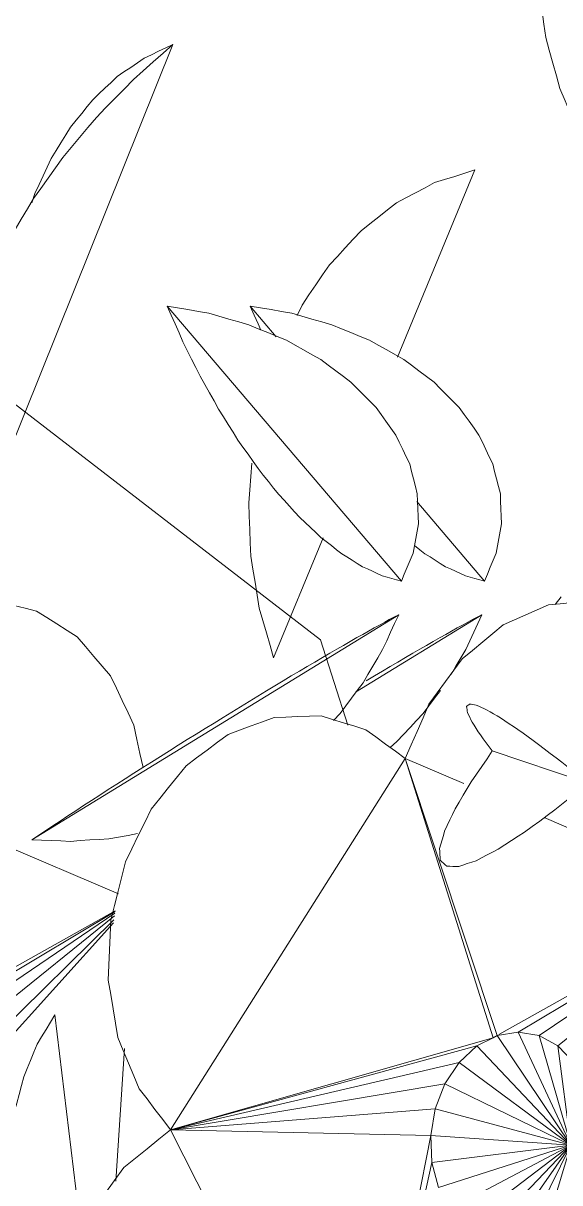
# Model space of a CAD drawing. Header units: metres. Extents: x 10.2 to 20.8, y -0.2 to 6.6.
# Drawn here: x 14.3964 to 14.4508, y 0.7687 to 0.8862 of the extents above; entities that cross this region are included whole.
import ezdxf

# ---------------------------------------------------------------- set-up
doc = ezdxf.new("R2010")
doc.units = ezdxf.units.M
doc.layers.add('Importações nas famílias', color=250, linetype='Continuous', lineweight=5)
doc.layers.add('Vegetação', color=7, linetype='Continuous', lineweight=5)

# ---------------------------------------------------------------- blocks, each defined once
blk = doc.blocks.new('Planta_pergolado_12200 - plantas pergolado_skp_Component_12-V2783-Corte 3')
at = {"layer": 'Importações nas famílias'}
blk.add_line((14.82437, 0.37067), (14.82811, 0.42596), dxfattribs=at)
at = {"layer": 'Importações nas famílias', "flags": 128}
for points in [[(14.82811, 0.42596), (14.82716, 0.4252), (14.82622, 0.42444), (14.82528, 0.42368), (14.82434, 0.42292)], [(14.82913, 0.42208), (14.82887, 0.42305), (14.82862, 0.42402), (14.82836, 0.42499), (14.82811, 0.42596)], [(14.82434, 0.42292), (14.82352, 0.422), (14.8227, 0.42108), (14.82188, 0.42016), (14.82106, 0.41924)], [(14.82992, 0.41791), (14.82972, 0.41895), (14.82952, 0.41999), (14.82933, 0.42104), (14.82913, 0.42208)], [(14.82106, 0.41924), (14.82038, 0.41818), (14.8197, 0.41712), (14.81901, 0.41607), (14.81833, 0.41501)], [(14.83047, 0.41347), (14.83033, 0.41458), (14.83019, 0.41569), (14.83006, 0.4168), (14.82992, 0.41791)], [(14.81833, 0.41501), (14.81781, 0.41384), (14.81728, 0.41267), (14.81676, 0.4115), (14.81623, 0.41032)], [(14.83076, 0.40883), (14.83069, 0.40999), (14.83061, 0.41115), (14.83054, 0.41231), (14.83047, 0.41347)], [(14.81623, 0.41032), (14.81588, 0.40907), (14.81552, 0.40781), (14.81516, 0.40655), (14.81481, 0.4053)], [(14.83081, 0.40404), (14.8308, 0.40524), (14.83079, 0.40644), (14.83078, 0.40764), (14.83076, 0.40883)], [(14.81481, 0.4053), (14.81463, 0.40398), (14.81445, 0.40267), (14.81427, 0.40135), (14.81409, 0.40004)], [(14.8306, 0.39914), (14.83065, 0.40037), (14.83071, 0.40159), (14.83076, 0.40282), (14.83081, 0.40404)], [(14.81409, 0.40004), (14.81409, 0.3987), (14.81409, 0.39736), (14.81409, 0.39602), (14.81409, 0.39468)], [(14.83014, 0.3942), (14.83026, 0.39544), (14.83037, 0.39667), (14.83049, 0.39791), (14.8306, 0.39914)], [(14.81409, 0.39468), (14.81427, 0.39335), (14.81445, 0.39201), (14.81463, 0.39068), (14.81482, 0.38935)], [(14.82944, 0.38926), (14.82962, 0.3905), (14.82979, 0.39173), (14.82997, 0.39297), (14.83014, 0.3942)], [(14.81482, 0.38935), (14.81517, 0.38805), (14.81553, 0.38675), (14.81589, 0.38546), (14.81625, 0.38416)], [(14.8285, 0.38439), (14.82873, 0.38561), (14.82897, 0.38683), (14.82921, 0.38804), (14.82944, 0.38926)], [(14.82733, 0.37963), (14.82762, 0.38082), (14.82792, 0.38201), (14.82821, 0.3832), (14.8285, 0.38439)], [(14.81625, 0.38416), (14.81677, 0.38293), (14.8173, 0.3817), (14.81783, 0.38047), (14.81835, 0.37924)], [(14.82595, 0.37504), (14.82629, 0.37619), (14.82664, 0.37733), (14.82699, 0.37848), (14.82733, 0.37963)], [(14.81835, 0.37924), (14.81903, 0.37811), (14.81972, 0.37698), (14.8204, 0.37584), (14.82108, 0.37471)], [(14.82437, 0.37067), (14.82476, 0.37176), (14.82516, 0.37286), (14.82555, 0.37395), (14.82595, 0.37504)], [(14.82108, 0.37471), (14.8219, 0.3737), (14.82272, 0.37269), (14.82355, 0.37168), (14.82437, 0.37067)]]:
    blk.add_lwpolyline(points, dxfattribs=at)
blk = doc.blocks.new('Planta_pergolado_12200 - plantas pergolado_skp_Component_16-V3295-Corte 3')
blk.add_blockref('Planta_pergolado_12200 - plantas pergolado_skp_Component_12-V2783-Corte 3', (-0.3654, 0.49541))
blk = doc.blocks.new('Planta_pergolado_12200 - plantas pergolado_skp_Component_12-V2794-Corte 3')
at = {"layer": 'Importações nas famílias'}
blk.add_line((14.81911, 0.31376), (14.80939, 0.31703), dxfattribs=at)
at = {"layer": 'Importações nas famílias', "flags": 128}
for points in [[(14.80708, 0.32179), (14.80701, 0.32172), (14.80694, 0.32166), (14.80686, 0.3216), (14.80679, 0.32154)], [(14.80679, 0.32154), (14.80681, 0.32138), (14.80683, 0.32123), (14.80685, 0.32108), (14.80687, 0.32093)], [(14.80687, 0.32093), (14.80699, 0.32068), (14.8071, 0.32044), (14.80722, 0.3202), (14.80734, 0.31996)], [(14.80776, 0.32168), (14.80759, 0.3217), (14.80742, 0.32173), (14.80725, 0.32176), (14.80708, 0.32179)], [(14.80882, 0.32121), (14.80855, 0.32132), (14.80829, 0.32144), (14.80803, 0.32156), (14.80776, 0.32168)], [(14.81023, 0.32038), (14.80987, 0.32059), (14.80952, 0.32079), (14.80917, 0.321), (14.80882, 0.32121)], [(14.80734, 0.31996), (14.80755, 0.31964), (14.80776, 0.31931), (14.80797, 0.31898), (14.80818, 0.31866)], [(14.81198, 0.31921), (14.81155, 0.3195), (14.81111, 0.31979), (14.81067, 0.32009), (14.81023, 0.32038)], [(14.80818, 0.31866), (14.80848, 0.31825), (14.80878, 0.31784), (14.80909, 0.31744), (14.80939, 0.31703)], [(14.81407, 0.3177), (14.81355, 0.31808), (14.81303, 0.31845), (14.81251, 0.31883), (14.81198, 0.31921)], [(14.81645, 0.31588), (14.81586, 0.31633), (14.81526, 0.31679), (14.81466, 0.31725), (14.81407, 0.3177)], [(14.80939, 0.31703), (14.80886, 0.31625), (14.80833, 0.31546), (14.80779, 0.31468), (14.80726, 0.3139)], [(14.81911, 0.31376), (14.81845, 0.31429), (14.81778, 0.31482), (14.81712, 0.31535), (14.81645, 0.31588)], [(14.80726, 0.3139), (14.80686, 0.31322), (14.80645, 0.31254), (14.80604, 0.31185), (14.80564, 0.31117)], [(14.81574, 0.31105), (14.81658, 0.31173), (14.81743, 0.31241), (14.81827, 0.31308), (14.81911, 0.31376)], [(14.80564, 0.31117), (14.80537, 0.3106), (14.8051, 0.31004), (14.80483, 0.30947), (14.80456, 0.3089)], [(14.81267, 0.30881), (14.81344, 0.30937), (14.81421, 0.30993), (14.81497, 0.31049), (14.81574, 0.31105)], [(14.80456, 0.3089), (14.80443, 0.30847), (14.8043, 0.30803), (14.80418, 0.30759), (14.80405, 0.30715)], [(14.80998, 0.30708), (14.81066, 0.30751), (14.81133, 0.30794), (14.812, 0.30838), (14.81267, 0.30881)], [(14.80405, 0.30715), (14.80407, 0.30685), (14.80408, 0.30655), (14.8041, 0.30625), (14.80412, 0.30595)], [(14.80774, 0.30591), (14.8083, 0.3062), (14.80886, 0.3065), (14.80942, 0.30679), (14.80998, 0.30708)], [(14.80412, 0.30595), (14.80428, 0.3058), (14.80445, 0.30565), (14.80461, 0.30549), (14.80477, 0.30534)], [(14.80599, 0.30533), (14.80642, 0.30547), (14.80686, 0.30562), (14.8073, 0.30577), (14.80774, 0.30591)], [(14.80477, 0.30534), (14.80508, 0.30534), (14.80538, 0.30533), (14.80568, 0.30533), (14.80599, 0.30533)]]:
    blk.add_lwpolyline(points, dxfattribs=at)
blk = doc.blocks.new('Planta_pergolado_12200 - plantas pergolado_skp_Component_17-V3297-Corte 3')
at = {"layer": 'Importações nas famílias'}
for p, q in [((14.41137, 0.77403), (14.43517, 0.81168)), ((14.43517, 0.81168), (14.44111, 0.80915)), ((14.44448, 0.78359), (14.43517, 0.81168)), ((14.43517, 0.81168), (14.44407, 0.78338)), ((14.44925, 0.80569), (14.46893, 0.7973)), ((14.46893, 0.7973), (14.44465, 0.78369)), ((14.46893, 0.7973), (14.44663, 0.78395)), ((14.44873, 0.78359), (14.46893, 0.7973)), ((14.45065, 0.78254), (14.46893, 0.7973)), ((14.44663, 0.78395), (14.44448, 0.78359)), ((14.45194, 0.7725), (14.44663, 0.78395)), ((14.44873, 0.78359), (14.44663, 0.78395)), ((14.44407, 0.78338), (14.41137, 0.77403)), ((14.44407, 0.78338), (14.44243, 0.78254)), ((14.44448, 0.78359), (14.44407, 0.78338)), ((14.45194, 0.7725), (14.44448, 0.78359)), ((14.45194, 0.7725), (14.44873, 0.78359)), ((14.45065, 0.78254), (14.44873, 0.78359)), ((14.44243, 0.78254), (14.41137, 0.77403)), ((14.44243, 0.78254), (14.44062, 0.78088)), ((14.45194, 0.7725), (14.44243, 0.78254)), ((14.45194, 0.7725), (14.45065, 0.78254)), ((14.45225, 0.78088), (14.45065, 0.78254)), ((14.44062, 0.78088), (14.41137, 0.77403)), ((14.44062, 0.78088), (14.43918, 0.7787)), ((14.45194, 0.7725), (14.44062, 0.78088)), ((14.43918, 0.7787), (14.41137, 0.77403)), ((14.43918, 0.7787), (14.4382, 0.77617)), ((14.45194, 0.7725), (14.43918, 0.7787)), ((14.4382, 0.77617), (14.41137, 0.77403)), ((14.4382, 0.77617), (14.43775, 0.77346)), ((14.45194, 0.7725), (14.4382, 0.77617)), ((14.41137, 0.77403), (14.43042, 0.73638)), ((14.43775, 0.77346), (14.41137, 0.77403)), ((14.43042, 0.73638), (14.43775, 0.77346)), ((14.43785, 0.77074), (14.43775, 0.77346)), ((14.45194, 0.7725), (14.43775, 0.77346)), ((14.45194, 0.7725), (14.43785, 0.77074)), ((14.45194, 0.7725), (14.43852, 0.76821)), ((14.45194, 0.7725), (14.43969, 0.76604)), ((14.45194, 0.7725), (14.44128, 0.76437)), ((14.4432, 0.76332), (14.45194, 0.7725)), ((14.45194, 0.7725), (14.4453, 0.76296)), ((14.45194, 0.7725), (14.44745, 0.76332)), ((14.45194, 0.7725), (14.4495, 0.76437)), ((14.43785, 0.77074), (14.43042, 0.73638)), ((14.43852, 0.76821), (14.43785, 0.77074))]:
    blk.add_line(p, q, dxfattribs=at)
at = {"layer": 'Importações nas famílias', "flags": 128}
for points in [[(14.45447, 0.82773), (14.45328, 0.82761), (14.45209, 0.82749), (14.45089, 0.82737), (14.4497, 0.82725)], [(14.4497, 0.82725), (14.44855, 0.82675), (14.44739, 0.82624), (14.44624, 0.82573), (14.44509, 0.82522)], [(14.44509, 0.82522), (14.44405, 0.82436), (14.44302, 0.8235), (14.44198, 0.82264), (14.44095, 0.82178)], [(14.44095, 0.82178), (14.4401, 0.82063), (14.43926, 0.81947), (14.43841, 0.81832), (14.43757, 0.81717)], [(14.43757, 0.81717), (14.43697, 0.81579), (14.43637, 0.81442), (14.43577, 0.81305), (14.43517, 0.81168)], [(14.42187, 0.81584), (14.4207, 0.81541), (14.41954, 0.81498), (14.41837, 0.81455), (14.4172, 0.81411)], [(14.42664, 0.816), (14.42545, 0.81596), (14.42426, 0.81592), (14.42306, 0.81588), (14.42187, 0.81584)], [(14.43118, 0.81458), (14.43004, 0.81494), (14.42891, 0.81529), (14.42777, 0.81564), (14.42664, 0.816)], [(14.43517, 0.81168), (14.43417, 0.81241), (14.43317, 0.81313), (14.43218, 0.81386), (14.43118, 0.81458)], [(14.4172, 0.81411), (14.41614, 0.81332), (14.41507, 0.81253), (14.41401, 0.81173), (14.41294, 0.81094)], [(14.41294, 0.81094), (14.41206, 0.80984), (14.41117, 0.80874), (14.41028, 0.80764), (14.40939, 0.80653)], [(14.40939, 0.80653), (14.40874, 0.8052), (14.40809, 0.80387), (14.40744, 0.80253), (14.40678, 0.8012)], [(14.40678, 0.8012), (14.40641, 0.79972), (14.40604, 0.79824), (14.40567, 0.79677), (14.4053, 0.79529)], [(14.4053, 0.79529), (14.40524, 0.79377), (14.40517, 0.79225), (14.40511, 0.79074), (14.40504, 0.78922)], [(14.40504, 0.78922), (14.40529, 0.78776), (14.40553, 0.78631), (14.40578, 0.78485), (14.40602, 0.78339)], [(14.40602, 0.78339), (14.40656, 0.7821), (14.4071, 0.7808), (14.40764, 0.77951), (14.40818, 0.77821)], [(14.40818, 0.77821), (14.40898, 0.77717), (14.40978, 0.77612), (14.41057, 0.77508), (14.41137, 0.77403)], [(14.41137, 0.77403), (14.41018, 0.77308), (14.40899, 0.77212), (14.4078, 0.77116), (14.40661, 0.77021)], [(14.40661, 0.77021), (14.40566, 0.76887), (14.40471, 0.76754), (14.40376, 0.76621), (14.40281, 0.76487)]]:
    blk.add_lwpolyline(points, dxfattribs=at)
blk = doc.blocks.new('Planta_pergolado_12200 - plantas pergolado_skp_Component_16-V3298-Corte 3')
for name, p in [('Planta_pergolado_12200 - plantas pergolado_skp_Component_17-V3297-Corte 3', (0, 0)), ('Planta_pergolado_12200 - plantas pergolado_skp_Component_12-V2794-Corte 3', (-0.3654, 0.49541))]:
    blk.add_blockref(name, p)
blk = doc.blocks.new('Planta_pergolado_12200 - plantas pergolado_skp_Component_12-V3307-Corte 3')
at = {"layer": 'Importações nas famílias'}
for p, q in [((14.44222, 0.87133), (14.43439, 0.85236)), ((14.42419, 0.85657), (14.42471, 0.85764)), ((14.42683, 0.83404), (14.42182, 0.82188))]:
    blk.add_line(p, q, dxfattribs=at)
at = {"layer": 'Importações nas famílias', "flags": 128}
for points in [[(14.43814, 0.87004), (14.43916, 0.87036), (14.44018, 0.87068), (14.4412, 0.87101), (14.44222, 0.87133)], [(14.43427, 0.86798), (14.43524, 0.86849), (14.4362, 0.86901), (14.43717, 0.86953), (14.43814, 0.87004)], [(14.43068, 0.86517), (14.43158, 0.86587), (14.43247, 0.86657), (14.43337, 0.86728), (14.43427, 0.86798)], [(14.42747, 0.8617), (14.42828, 0.86257), (14.42908, 0.86344), (14.42988, 0.8643), (14.43068, 0.86517)], [(14.42471, 0.85764), (14.4254, 0.85866), (14.42609, 0.85967), (14.42678, 0.86069), (14.42747, 0.8617)], [(14.4193, 0.83758), (14.41941, 0.83892), (14.41951, 0.84026), (14.41962, 0.8416)], [(14.41951, 0.8322), (14.41945, 0.83355), (14.4194, 0.83489), (14.41935, 0.83624), (14.4193, 0.83758)], [(14.42035, 0.82693), (14.42014, 0.82824), (14.41993, 0.82956), (14.41972, 0.83088), (14.41951, 0.8322)], [(14.42182, 0.82188), (14.42145, 0.82314), (14.42108, 0.8244), (14.42072, 0.82566), (14.42035, 0.82693)]]:
    blk.add_lwpolyline(points, dxfattribs=at)
blk = doc.blocks.new('Planta_pergolado_12200 - plantas pergolado_skp_Component_12-V2810-Corte 3')
at = {"layer": 'Importações nas famílias'}
for p, q in [((14.77701, 0.38864), (14.76023, 0.34692)), ((14.76301, 0.37354), (14.76268, 0.37257))]:
    blk.add_line(p, q, dxfattribs=at)
at = {"layer": 'Importações nas famílias', "flags": 128}
for points in [[(14.77299, 0.38509), (14.774, 0.38597), (14.775, 0.38686), (14.77601, 0.38775), (14.77701, 0.38864)], [(14.77701, 0.38864), (14.77628, 0.38829), (14.77555, 0.38795), (14.77482, 0.3876), (14.77409, 0.38725)], [(14.77409, 0.38725), (14.77341, 0.38678), (14.77272, 0.38631), (14.77204, 0.38585), (14.77136, 0.38538)], [(14.77136, 0.38538), (14.77074, 0.38479), (14.77011, 0.38421), (14.76949, 0.38362), (14.76887, 0.38304)], [(14.76924, 0.38123), (14.77018, 0.3822), (14.77111, 0.38316), (14.77205, 0.38412), (14.77299, 0.38509)], [(14.76887, 0.38304), (14.76831, 0.38235), (14.76775, 0.38165), (14.76719, 0.38096), (14.76663, 0.38027)], [(14.76583, 0.37717), (14.76668, 0.37819), (14.76753, 0.3792), (14.76839, 0.38022), (14.76924, 0.38123)], [(14.76663, 0.38027), (14.76614, 0.37947), (14.76565, 0.37868), (14.76516, 0.37789), (14.76467, 0.37709)], [(14.76286, 0.37301), (14.7636, 0.37405), (14.76435, 0.37509), (14.76509, 0.37613), (14.76583, 0.37717)], [(14.76467, 0.37709), (14.76426, 0.3762), (14.76384, 0.37532), (14.76343, 0.37443), (14.76301, 0.37354)], [(14.76039, 0.36883), (14.76101, 0.36987), (14.76162, 0.37092), (14.76224, 0.37196), (14.76286, 0.37301)], [(14.75848, 0.36473), (14.75895, 0.36575), (14.75943, 0.36678), (14.75991, 0.3678), (14.76039, 0.36883)], [(14.75717, 0.36082), (14.75749, 0.3618), (14.75782, 0.36277), (14.75815, 0.36375), (14.75848, 0.36473)], [(14.75649, 0.35718), (14.75666, 0.35809), (14.75683, 0.359), (14.757, 0.35991), (14.75717, 0.36082)], [(14.75647, 0.3539), (14.75647, 0.35472), (14.75648, 0.35554), (14.75649, 0.35636), (14.75649, 0.35718)], [(14.75709, 0.35105), (14.75694, 0.35176), (14.75678, 0.35247), (14.75662, 0.35319), (14.75647, 0.3539)], [(14.75836, 0.34871), (14.75804, 0.34929), (14.75772, 0.34988), (14.75741, 0.35047), (14.75709, 0.35105)], [(14.76023, 0.34692), (14.75976, 0.34737), (14.75929, 0.34782), (14.75882, 0.34826), (14.75836, 0.34871)]]:
    blk.add_lwpolyline(points, dxfattribs=at)
blk = doc.blocks.new('Planta_pergolado_12200 - plantas pergolado_skp_Component_12-V2811-Corte 3')
at = {"layer": 'Importações nas famílias'}
for p, q in [((14.76773, 0.26785), (14.76502, 0.29029)), ((14.75952, 0.26538), (14.7595, 0.26468))]:
    blk.add_line(p, q, dxfattribs=at)
at = {"layer": 'Importações nas famílias', "flags": 128}
for points in [[(14.76325, 0.28732), (14.76369, 0.28806), (14.76414, 0.2888), (14.76458, 0.28954), (14.76502, 0.29029)], [(14.76188, 0.28402), (14.76222, 0.28485), (14.76257, 0.28567), (14.76291, 0.28649), (14.76325, 0.28732)], [(14.76091, 0.28043), (14.76116, 0.28133), (14.7614, 0.28223), (14.76164, 0.28312), (14.76188, 0.28402)], [(14.76037, 0.27659), (14.7605, 0.27755), (14.76064, 0.27851), (14.76078, 0.27947), (14.76091, 0.28043)], [(14.76025, 0.27269), (14.76028, 0.27355), (14.76031, 0.27456), (14.76034, 0.27558), (14.76037, 0.27659)], [(14.76028, 0.27456), (14.76017, 0.27366), (14.76009, 0.27305)], [(14.76128, 0.26399), (14.7611, 0.26507), (14.76092, 0.26615), (14.76073, 0.26724), (14.76057, 0.2682)], [(14.7595, 0.26468), (14.75958, 0.26348), (14.75966, 0.26228), (14.75974, 0.26108), (14.75982, 0.25988)], [(14.76242, 0.25958), (14.76214, 0.26068), (14.76185, 0.26178), (14.76156, 0.26288), (14.76128, 0.26399)], [(14.75982, 0.25988), (14.76002, 0.25877), (14.76022, 0.25767), (14.76042, 0.25656), (14.76061, 0.25546)], [(14.76397, 0.25516), (14.76358, 0.25626), (14.76319, 0.25737), (14.76281, 0.25847), (14.76242, 0.25958)], [(14.76061, 0.25546), (14.76093, 0.25447), (14.76125, 0.25349), (14.76156, 0.2525), (14.76188, 0.25152)], [(14.76493, 0.25296), (14.76445, 0.25406), (14.76397, 0.25516)], [(14.76188, 0.25152), (14.7623, 0.25068), (14.76272, 0.24984), (14.76315, 0.249), (14.76357, 0.24816)], [(14.76357, 0.24816), (14.7641, 0.24748), (14.76462, 0.24681), (14.76514, 0.24613), (14.76566, 0.24545)], [(14.76566, 0.24545), (14.76627, 0.24496), (14.76688, 0.24446)]]:
    blk.add_lwpolyline(points, dxfattribs=at)
blk = doc.blocks.new('Planta_pergolado_12200 - plantas pergolado_skp_Component_17-V3308-Corte 3')
at = {"layer": 'Importações nas famílias'}
for p, q in [((14.38794, 0.80569), (14.40609, 0.79796)), ((14.40575, 0.79625), (14.38655, 0.78549)), ((14.40574, 0.79617), (14.38658, 0.7847)), ((14.38742, 0.78359), (14.40572, 0.79601)), ((14.38934, 0.78254), (14.40568, 0.79573)), ((14.39094, 0.78088), (14.40562, 0.79533)), ((14.39164, 0.77957), (14.40557, 0.79503)), ((14.40583, 0.76885), (14.40668, 0.7823))]:
    blk.add_line(p, q, dxfattribs=at)
at = {"layer": 'Importações nas famílias', "flags": 128}
for points in [[(14.39777, 0.82662), (14.39662, 0.8269), (14.39547, 0.82718), (14.39432, 0.82745), (14.39317, 0.82773)], [(14.4019, 0.82401), (14.40087, 0.82466), (14.39984, 0.82531), (14.39881, 0.82597), (14.39777, 0.82662)], [(14.40527, 0.82006), (14.40443, 0.82105), (14.40359, 0.82203), (14.40275, 0.82302), (14.4019, 0.82401)], [(14.40765, 0.81506), (14.40706, 0.81631), (14.40646, 0.81756), (14.40587, 0.81881), (14.40527, 0.82006)], [(14.40857, 0.81076), (14.40826, 0.81219), (14.40796, 0.81362), (14.40765, 0.81506)]]:
    blk.add_lwpolyline(points, dxfattribs=at)
blk = doc.blocks.new('Planta_pergolado_12200 - plantas pergolado_skp_Component_16-V3309-Corte 3')
for name, p in [('Planta_pergolado_12200 - plantas pergolado_skp_Component_12-V2810-Corte 3', (-0.3654, 0.49541)), ('Planta_pergolado_12200 - plantas pergolado_skp_Component_12-V3307-Corte 3', (0, 0)), ('Planta_pergolado_12200 - plantas pergolado_skp_Component_17-V3308-Corte 3', (0, 0)), ('Planta_pergolado_12200 - plantas pergolado_skp_Component_12-V2811-Corte 3', (-0.3654, 0.49541))]:
    blk.add_blockref(name, p)
blk = doc.blocks.new('Planta_pergolado_12200 - plantas pergolado_skp_-V3312-Corte 3')
for name in ['Planta_pergolado_12200 - plantas pergolado_skp_Component_16-V3295-Corte 3', 'Planta_pergolado_12200 - plantas pergolado_skp_Component_16-V3309-Corte 3', 'Planta_pergolado_12200 - plantas pergolado_skp_Component_16-V3298-Corte 3']:
    blk.add_blockref(name, (0, 0))
blk = doc.blocks.new('Planta_pergolado_12200 - plantas pergolado_skp_-V3313-Corte 3')
blk.add_blockref('Planta_pergolado_12200 - plantas pergolado_skp_-V3312-Corte 3', (0, 0))
blk = doc.blocks.new('Planta_pergolado_12200 - plantas pergolado_skp_-V3437-Corte 3')
blk.add_blockref('Planta_pergolado_12200 - plantas pergolado_skp_-V3313-Corte 3', (0, 0))
blk = doc.blocks.new('Planta_pergolado_12200 - plantas pergolado_skp_Component_12-V3444-Corte 3')
at = {"layer": 'Importações nas famílias'}
blk.add_line((14.63623, 2.09177), (14.65999, 2.0639), dxfattribs=at)
at = {"layer": 'Importações nas famílias', "flags": 128}
for points in [[(14.64045, 2.09105), (14.6394, 2.09123), (14.63834, 2.09141), (14.63729, 2.09159), (14.63623, 2.09177)], [(14.63623, 2.09177), (14.63663, 2.09086), (14.63703, 2.08996), (14.63743, 2.08905), (14.63783, 2.08815)], [(14.64452, 2.08988), (14.6435, 2.09017), (14.64249, 2.09046), (14.64147, 2.09075), (14.64045, 2.09105)], [(14.64834, 2.0883), (14.64738, 2.0887), (14.64643, 2.08909), (14.64547, 2.08948), (14.64452, 2.08988)], [(14.63783, 2.08815), (14.63827, 2.08728), (14.63871, 2.0864), (14.63914, 2.08553), (14.63958, 2.08466)], [(14.65181, 2.08634), (14.65094, 2.08683), (14.65007, 2.08732), (14.64921, 2.08781), (14.64834, 2.0883)], [(14.65486, 2.08405), (14.6541, 2.08463), (14.65334, 2.0852), (14.65257, 2.08577), (14.65181, 2.08634)], [(14.63958, 2.08466), (14.64005, 2.08382), (14.64051, 2.08299), (14.64098, 2.08216), (14.64144, 2.08133)], [(14.65742, 2.08149), (14.65678, 2.08213), (14.65614, 2.08277), (14.6555, 2.08341), (14.65486, 2.08405)], [(14.65942, 2.0787), (14.65892, 2.0794), (14.65842, 2.0801), (14.65792, 2.08079), (14.65742, 2.08149)], [(14.64144, 2.08133), (14.64194, 2.08054), (14.64243, 2.07976), (14.64292, 2.07898), (14.64341, 2.07819)], [(14.64341, 2.07819), (14.64392, 2.07747), (14.64443, 2.07675), (14.64494, 2.07602), (14.64545, 2.0753)], [(14.66083, 2.07577), (14.66048, 2.0765), (14.66013, 2.07724), (14.65977, 2.07797), (14.65942, 2.0787)], [(14.66159, 2.07275), (14.6614, 2.0735), (14.66121, 2.07426), (14.66102, 2.07501), (14.66083, 2.07577)], [(14.64545, 2.0753), (14.64598, 2.07464), (14.6465, 2.07398), (14.64703, 2.07333), (14.64755, 2.07267)], [(14.64755, 2.07267), (14.64808, 2.07209), (14.64862, 2.0715), (14.64915, 2.07092), (14.64968, 2.07034)], [(14.66171, 2.06971), (14.66168, 2.07047), (14.66165, 2.07123), (14.66162, 2.07199), (14.66159, 2.07275)], [(14.64968, 2.07034), (14.65022, 2.06983), (14.65075, 2.06933), (14.65129, 2.06883), (14.65182, 2.06833)], [(14.66117, 2.06674), (14.6613, 2.06748), (14.66144, 2.06823), (14.66157, 2.06897), (14.66171, 2.06971)], [(14.65182, 2.06833), (14.65235, 2.06791), (14.65288, 2.06749), (14.65341, 2.06708), (14.65394, 2.06666)], [(14.65394, 2.06666), (14.65446, 2.06634), (14.65499, 2.06601), (14.65551, 2.06568), (14.65603, 2.06536)], [(14.65999, 2.0639), (14.66028, 2.06461), (14.66058, 2.06532), (14.66087, 2.06603), (14.66117, 2.06674)], [(14.65603, 2.06536), (14.65653, 2.06513), (14.65704, 2.0649), (14.65754, 2.06466), (14.65805, 2.06443)], [(14.65805, 2.06443), (14.65853, 2.0643), (14.65902, 2.06416), (14.6595, 2.06403), (14.65999, 2.0639)]]:
    blk.add_lwpolyline(points, dxfattribs=at)
blk = doc.blocks.new('Planta_pergolado_12200 - plantas pergolado_skp_Component_12-V3888-Corte 3')
at = {"layer": 'Importações nas famílias'}
for p, q in [((14.39728, 0.80343), (14.4345, 0.82625)), ((14.42789, 0.81553), (14.42855, 0.81624))]:
    blk.add_line(p, q, dxfattribs=at)
at = {"layer": 'Importações nas famílias', "flags": 128}
for points in [[(14.4345, 0.82625), (14.43402, 0.826), (14.43355, 0.82575), (14.43308, 0.8255), (14.43261, 0.82524)], [(14.43287, 0.82271), (14.43328, 0.82359), (14.43368, 0.82448), (14.43409, 0.82537), (14.4345, 0.82625)], [(14.43261, 0.82524), (14.43202, 0.82492), (14.43144, 0.82459), (14.43085, 0.82426), (14.43026, 0.82393)], [(14.43026, 0.82393), (14.42958, 0.82354), (14.42889, 0.82314), (14.42821, 0.82275), (14.42752, 0.82235)], [(14.43089, 0.81936), (14.43138, 0.82019), (14.43188, 0.82103), (14.43238, 0.82187), (14.43287, 0.82271)], [(14.42752, 0.82235), (14.42676, 0.8219), (14.42599, 0.82145), (14.42522, 0.82099), (14.42445, 0.82054)], [(14.42445, 0.82054), (14.42361, 0.82004), (14.42278, 0.81954), (14.42195, 0.81904), (14.42111, 0.81854)], [(14.42855, 0.81624), (14.42914, 0.81702), (14.42972, 0.8178), (14.4303, 0.81858), (14.43089, 0.81936)], [(14.42111, 0.81854), (14.42023, 0.818), (14.41935, 0.81747), (14.41847, 0.81693), (14.41759, 0.81639)], [(14.41759, 0.81639), (14.41669, 0.81583), (14.41578, 0.81527), (14.41487, 0.81471), (14.41397, 0.81416)], [(14.41397, 0.81416), (14.41306, 0.81359), (14.41215, 0.81302), (14.41124, 0.81245), (14.41033, 0.81188)], [(14.41033, 0.81188), (14.40944, 0.81131), (14.40854, 0.81075), (14.40765, 0.81018), (14.40676, 0.80961)], [(14.40676, 0.80961), (14.40591, 0.80907), (14.40505, 0.80852), (14.4042, 0.80797), (14.40334, 0.80742)], [(14.40334, 0.80742), (14.40255, 0.8069), (14.40175, 0.80638), (14.40096, 0.80586), (14.40016, 0.80534)], [(14.40016, 0.80534), (14.39944, 0.80486), (14.39872, 0.80438), (14.398, 0.8039), (14.39728, 0.80343)], [(14.40512, 0.80355), (14.40609, 0.80372), (14.40705, 0.80389), (14.40801, 0.80406)], [(14.39728, 0.80343), (14.39827, 0.80339), (14.39925, 0.80335), (14.40023, 0.80332), (14.40121, 0.80328)], [(14.40121, 0.80328), (14.40219, 0.80335), (14.40317, 0.80342), (14.40414, 0.80348), (14.40512, 0.80355)]]:
    blk.add_lwpolyline(points, dxfattribs=at)
blk = doc.blocks.new('Planta_pergolado_12200 - plantas pergolado_skp_Component_17-V3889-Corte 3')
at = {"layer": 'Importações nas famílias'}
blk.add_line((14.45038, 0.82728), (14.45099, 0.82806), dxfattribs=at)
blk = doc.blocks.new('Planta_pergolado_12200 - plantas pergolado_skp_Component_16-V3890-Corte 3')
for name, p in [('Planta_pergolado_12200 - plantas pergolado_skp_Component_12-V3444-Corte 3', (-0.22521, -1.23424)), ('Planta_pergolado_12200 - plantas pergolado_skp_Component_17-V3889-Corte 3', (0, 0)), ('Planta_pergolado_12200 - plantas pergolado_skp_Component_12-V3888-Corte 3', (0, 0))]:
    blk.add_blockref(name, p)
blk = doc.blocks.new('Planta_pergolado_12200 - plantas pergolado_skp_Component_12-V3487-Corte 3')
at = {"layer": 'Importações nas famílias'}
for p, q in [((14.64465, 2.09177), (14.64729, 2.08867)), ((14.66155, 2.07195), (14.66841, 2.0639))]:
    blk.add_line(p, q, dxfattribs=at)
at = {"layer": 'Importações nas famílias', "flags": 128}
for points in [[(14.64888, 2.09105), (14.64782, 2.09123), (14.64676, 2.09141), (14.64571, 2.09159), (14.64465, 2.09177)], [(14.64465, 2.09177), (14.64505, 2.09086), (14.64546, 2.08996), (14.64573, 2.08933)], [(14.65294, 2.08988), (14.65193, 2.09017), (14.65091, 2.09046), (14.64989, 2.09075), (14.64888, 2.09105)], [(14.65676, 2.0883), (14.65581, 2.0887), (14.65485, 2.08909), (14.6539, 2.08948), (14.65294, 2.08988)], [(14.66023, 2.08634), (14.65937, 2.08683), (14.6585, 2.08732), (14.65763, 2.08781), (14.65676, 2.0883)], [(14.66329, 2.08405), (14.66252, 2.08463), (14.66176, 2.0852), (14.661, 2.08577), (14.66023, 2.08634)], [(14.66584, 2.08149), (14.6652, 2.08213), (14.66457, 2.08277), (14.66393, 2.08341), (14.66329, 2.08405)], [(14.66785, 2.0787), (14.66735, 2.0794), (14.66685, 2.0801), (14.66635, 2.08079), (14.66584, 2.08149)], [(14.66925, 2.07577), (14.6689, 2.0765), (14.66855, 2.07724), (14.6682, 2.07797), (14.66785, 2.0787)], [(14.67002, 2.07275), (14.66983, 2.0735), (14.66963, 2.07426), (14.66944, 2.07501), (14.66925, 2.07577)], [(14.67013, 2.06971), (14.6701, 2.07047), (14.67007, 2.07123), (14.67005, 2.07199), (14.67002, 2.07275)], [(14.66959, 2.06674), (14.66973, 2.06748), (14.66986, 2.06823), (14.67, 2.06897), (14.67013, 2.06971)], [(14.66131, 2.06749), (14.66184, 2.06708), (14.66237, 2.06666)], [(14.66237, 2.06666), (14.66289, 2.06634), (14.66341, 2.06601), (14.66393, 2.06568), (14.66445, 2.06536)], [(14.66841, 2.0639), (14.66871, 2.06461), (14.669, 2.06532), (14.6693, 2.06603), (14.66959, 2.06674)], [(14.66445, 2.06536), (14.66496, 2.06513), (14.66546, 2.0649), (14.66597, 2.06466), (14.66647, 2.06443)], [(14.66647, 2.06443), (14.66696, 2.0643), (14.66744, 2.06416), (14.66793, 2.06403), (14.66841, 2.0639)]]:
    blk.add_lwpolyline(points, dxfattribs=at)
blk = doc.blocks.new('Planta_pergolado_12200 - plantas pergolado_skp_Component_12-V3896-Corte 3')
at = {"layer": 'Importações nas famílias'}
for p, q in [((14.43012, 0.8184), (14.44292, 0.82625)), ((14.43363, 0.8128), (14.43432, 0.8134))]:
    blk.add_line(p, q, dxfattribs=at)
at = {"layer": 'Importações nas famílias', "flags": 128}
for points in [[(14.44292, 0.82625), (14.44245, 0.826), (14.44197, 0.82575), (14.4415, 0.8255), (14.44103, 0.82524)], [(14.4413, 0.82271), (14.4417, 0.82359), (14.44211, 0.82448), (14.44251, 0.82537), (14.44292, 0.82625)], [(14.44103, 0.82524), (14.44044, 0.82492), (14.43986, 0.82459), (14.43927, 0.82426), (14.43869, 0.82393)], [(14.43869, 0.82393), (14.438, 0.82354), (14.43732, 0.82314), (14.43663, 0.82275), (14.43595, 0.82235)], [(14.43981, 0.82019), (14.4403, 0.82103), (14.4408, 0.82187), (14.4413, 0.82271)], [(14.43595, 0.82235), (14.43518, 0.8219), (14.43441, 0.82145), (14.43364, 0.82099), (14.43287, 0.82054)], [(14.43287, 0.82054), (14.43204, 0.82004), (14.4312, 0.81954)], [(14.43698, 0.81624), (14.43756, 0.81702), (14.43814, 0.8178), (14.43873, 0.81858)], [(14.43432, 0.8134), (14.43499, 0.81411), (14.43565, 0.81482), (14.43631, 0.81553), (14.43698, 0.81624)]]:
    blk.add_lwpolyline(points, dxfattribs=at)
blk = doc.blocks.new('Planta_pergolado_12200 - plantas pergolado_skp_Component_16-V3898-Corte 3')
for name, p in [('Planta_pergolado_12200 - plantas pergolado_skp_Component_12-V3487-Corte 3', (-0.22521, -1.23424)), ('Planta_pergolado_12200 - plantas pergolado_skp_Component_12-V3896-Corte 3', (0, 0))]:
    blk.add_blockref(name, p)
blk = doc.blocks.new('Planta_pergolado_12200 - plantas pergolado_skp_-V3935-Corte 3')
at = {"layer": 'Importações nas famílias'}
for p, q in [((14.38116, 0.85869), (14.42658, 0.8237)), ((14.42658, 0.8237), (14.42933, 0.81507))]:
    blk.add_line(p, q, dxfattribs=at)
for name in ['Planta_pergolado_12200 - plantas pergolado_skp_Component_16-V3890-Corte 3', 'Planta_pergolado_12200 - plantas pergolado_skp_Component_16-V3898-Corte 3']:
    blk.add_blockref(name, (0, 0))
blk = doc.blocks.new('Planta_pergolado_12200 - plantas pergolado_skp_-V3936-Corte 3')
blk.add_blockref('Planta_pergolado_12200 - plantas pergolado_skp_-V3935-Corte 3', (0, 0))
blk = doc.blocks.new('Planta_pergolado_12200 - Planta_pergolado_12200-V5114-Corte 3')
for name in ['Planta_pergolado_12200 - plantas pergolado_skp_-V3936-Corte 3', 'Planta_pergolado_12200 - plantas pergolado_skp_-V3437-Corte 3']:
    blk.add_blockref(name, (0, 0))

msp = doc.modelspace()

# ---------------------------------------------------------------- block references
at = {"layer": 'Vegetação', "color": 250}
msp.add_blockref('Planta_pergolado_12200 - Planta_pergolado_12200-V5114-Corte 3', (0, 0), dxfattribs=at)

doc.saveas('drawing.dxf')
